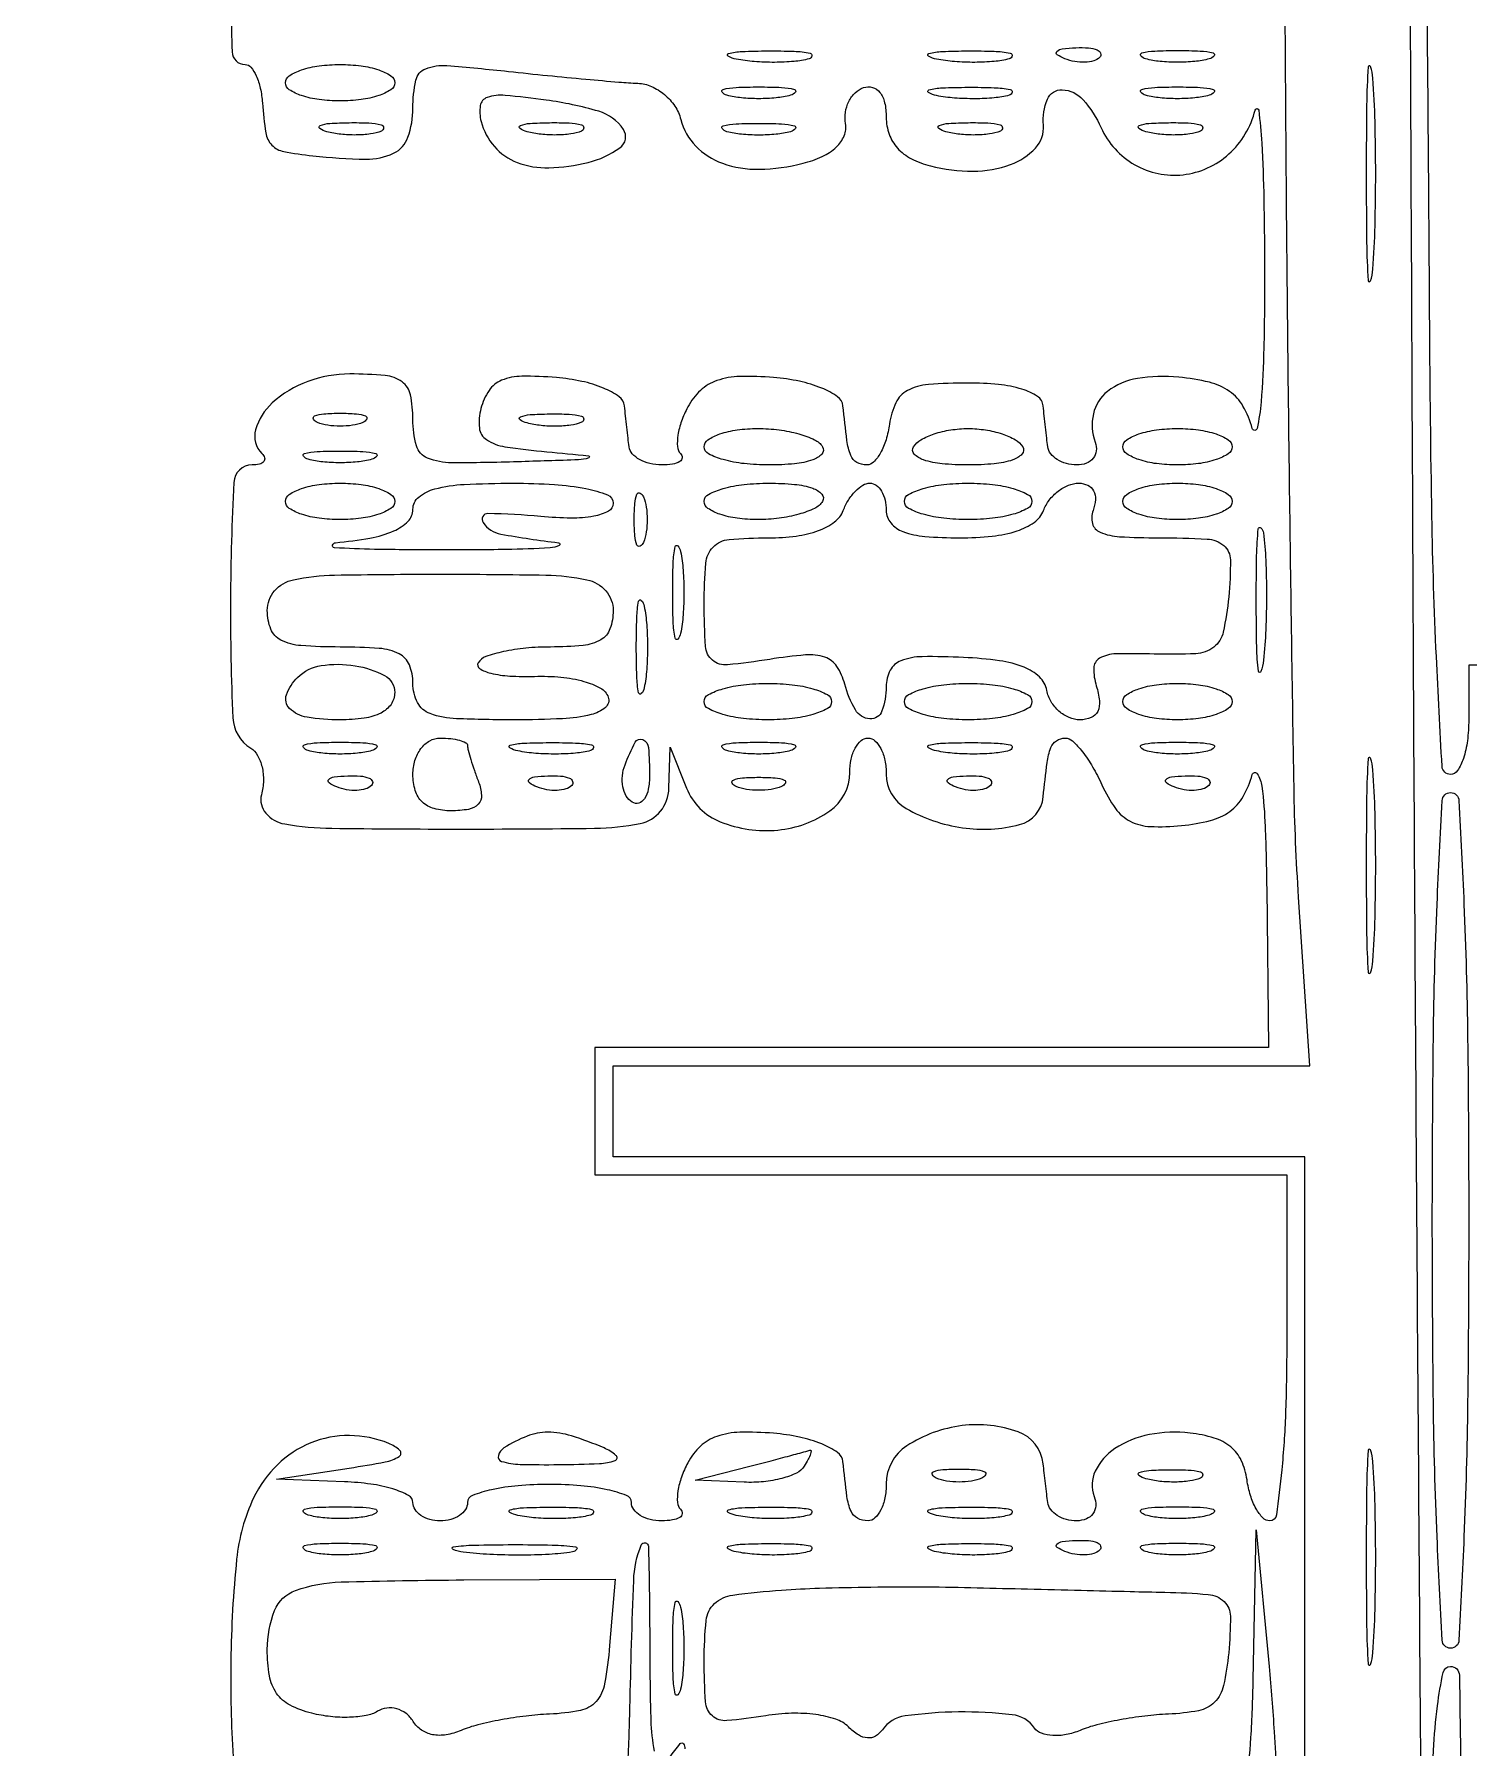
# Model space of a CAD drawing. Extents: x 23 to 255, y 40 to 184.
# Drawn here: x 89.27 to 95.94, y 153.93 to 161.9 of the extents above; entities that cross this region are included whole.
import ezdxf

# ---------------------------------------------------------------- set-up
doc = ezdxf.new("R2010")
doc.units = 0
doc.header["$MEASUREMENT"] = 0

msp = doc.modelspace()

# ---------------------------------------------------------------- linework, layer by layer
for points in [[(207.919475, 175.632891, 0.000007), (191.762556, 175.634099, 0.00002), (173.0434, 175.634494, 0.000013), (151.49745, 175.633531)], [(95.643508, 167.978635, 0.00017), (95.659018, 163.3626, 0.000318), (95.676122, 159.418744, 0.000529), (95.69618, 156.092772, 0.000016), (95.717608, 153.083264, 0.196413), (95.732124, 153.04845, 0.641779), (95.746171, 153.05363, 0.004811), (95.756896, 153.214081, 0.009203), (95.764698, 153.41547, 0.005078), (95.7672, 153.6618, -0.011204), (95.772985, 153.91992, -0.021225), (95.791109, 154.1271, -0.017994), (95.817012, 154.282005, -0.356306), (95.8518, 154.3104, -0.409513), (95.892934, 154.269922, -0.000396), (95.914943, 152.8299, -0.002658), (95.93147, 151.028671, -0.000965), (95.9364, 148.473), (95.9364, 142.6356)], [(97.000449, 162.724679, -0.001872), (97.016309, 161.473232), (97.038718, 158.9634), (96.487559, 158.9634), (95.9364, 158.9634), (95.9364, 158.7096, -0.031626), (95.930244, 158.612373, -0.048861), (95.911549, 158.530354, -0.06271), (95.884309, 158.473529, -0.254951), (95.8518, 158.4558, -0.397642), (95.812475, 158.492949, -0.002674), (95.786129, 159.00347, -0.007202), (95.765353, 159.65639, -0.002891), (95.754969, 160.54965, 0.00077), (95.746477, 161.700108, 0.000177), (95.72845, 163.643763, 0.000183)], [(95.175, 152.1531), (95.175, 156.6792), (93.5676, 156.6792), (91.9602, 156.6792), (91.9602, 156.8907), (91.9602, 157.1022), (93.579191, 157.1022), (95.198182, 157.1022), (95.145853, 157.88475, -0.012516), (95.124487, 158.396341, -0.000962), (95.104128, 159.773181, -0.001318), (95.08733, 161.415864, -0.001005), (95.077295, 163.21455)], [(90.185142, 162.217871, 0.011311), (90.188941, 161.814524, 0.40486), (90.250197, 161.7552, -0.226399), (90.276715, 161.742544, -0.064874), (90.301186, 161.702689, -0.051404), (90.320234, 161.644894, -0.035129), (90.330259, 161.576437, 0.018956), (90.346044, 161.437463, 0.153715), (90.373926, 161.380621, 0.157129), (90.429067, 161.350641, 0.020059), (90.5643, 161.33073, 0.021359), (90.810382, 161.315118, 0.116599), (90.939893, 161.342926, 0.200028), (91.006658, 161.417187, 0.084563), (91.0296, 161.551865, -0.051344), (91.042971, 161.681732, -0.254697), (91.088854, 161.735767, -0.112202), (91.187119, 161.750072, -0.00741), (91.47375, 161.723126, 0.002098), (91.655318, 161.704108, 0.002222), (91.833598, 161.686992, 0.002118), (91.987292, 161.673581, 0.010158), (92.075066, 161.668089, -0.093234), (92.138304, 161.653409, -0.071935), (92.198495, 161.615869, -0.070611), (92.246585, 161.561974, -0.083133), (92.27455, 161.499631, 0.128679), (92.343991, 161.375989, 0.115279), (92.467787, 161.296014, 0.092158), (92.638793, 161.268377, 0.055642), (92.842821, 161.296034, 0.046946), (92.931838, 161.327496, 0.07993), (92.997132, 161.371504, 0.104748), (93.033855, 161.424107, 0.144419), (93.040365, 161.481025, -0.080029), (93.039671, 161.53337, -0.079144), (93.055422, 161.583503, -0.084058), (93.084787, 161.62377, -0.109586), (93.12345, 161.647723, -0.154578), (93.165461, 161.648969, -0.161038), (93.199721, 161.62571, -0.11088), (93.221951, 161.57777, -0.053381), (93.2292, 161.510062, 0.085358), (93.242695, 161.431586, 0.099488), (93.281468, 161.366746, 0.089858), (93.345946, 161.31729, 0.057355), (93.434594, 161.283873, 0.061857), (93.632148, 161.259581, 0.086658), (93.806898, 161.290315, 0.119588), (93.9228, 161.367085, 0.210674), (93.95962, 161.473726, -0.119068), (93.978273, 161.593738, -0.316439), (94.047652, 161.637879, -0.203908), (94.1438, 161.591601, -0.073223), (94.228009, 161.461291, 0.156268), (94.384084, 161.289518, 0.160821), (94.608989, 161.24292, 0.156849), (94.821576, 161.339331, 0.148332), (94.9439, 161.5437, -0.830487), (94.960224, 161.542717, -0.016819), (94.97416, 161.389834, -0.009675), (94.984084, 161.128262, -0.004272), (94.987553, 160.7823, -0.005801), (94.984078, 160.438791, -0.014333), (94.971391, 160.187192, -0.036373), (94.952503, 160.06369, -0.779301), (94.930592, 160.0632, 0.06236), (94.887219, 160.167614, 0.111222), (94.824812, 160.235987, 0.093555), (94.731098, 160.278163, 0.03502), (94.588347, 160.302126, 0.063814), (94.396537, 160.296149, 0.126514), (94.257924, 160.235855, 0.173502), (94.191777, 160.131563, 0.14422), (94.200334, 159.99975, -0.113763), (94.205384, 159.95947, -0.145521), (94.191208, 159.925064, -0.133862), (94.159313, 159.902061, -0.089908), (94.114845, 159.894, -0.065227), (94.066559, 159.900326, -0.075105), (94.023991, 159.918851, -0.086405), (93.993492, 159.946298, -0.136152), (93.980025, 159.9786, -0.002297), (93.975219, 160.018537, -0.001128), (93.96945, 160.069413, -0.001119), (93.963694, 160.122291, -0.001628), (93.958875, 160.16895, 0.22754), (93.932147, 160.212826, 0.070609), (93.860197, 160.24628, 0.049393), (93.751291, 160.26785, 0.024211), (93.6099, 160.2747, 0.019116), (93.425154, 160.267634, 0.101285), (93.32832, 160.239963, 0.164128), (93.274111, 160.183522, 0.074836), (93.244466, 160.08435, -0.038382), (93.228338, 160.011479, -0.053191), (93.20225, 159.949915, -0.065793), (93.170844, 159.907601, -0.202946), (93.138716, 159.894, -0.129874), (93.092989, 159.906081, -0.16966), (93.06473, 159.938427, -0.063554), (93.046752, 160.007389, -0.007102), (93.028275, 160.16895, 0.221031), (93.003109, 160.211438, 0.053332), (92.929251, 160.251255, 0.044777), (92.826141, 160.282967, 0.031484), (92.705983, 160.300627, 0.026604), (92.548995, 160.305305, 0.07697), (92.442259, 160.286208, 0.10557), (92.366119, 160.24046, 0.082184), (92.30711, 160.1637, 0.036729), (92.277679, 160.097436, 0.047492), (92.261248, 160.032992, 0.055595), (92.258903, 159.979284, 0.181446), (92.273377, 159.947423, -0.222224), (92.280661, 159.927346, -0.237774), (92.269688, 159.909693, -0.101051), (92.236375, 159.897671, -0.036245), (92.1858, 159.894, -0.057329), (92.131091, 159.900293, -0.070116), (92.083112, 159.918851, -0.08358), (92.048901, 159.946282, -0.152114), (92.034225, 159.9786, -0.002297), (92.029419, 160.018537, -0.001128), (92.02365, 160.069413, -0.001119), (92.017894, 160.122291, -0.001628), (92.013075, 160.16895, 0.218744), (91.988178, 160.211405, 0.054221), (91.915654, 160.251156, 0.045393), (91.814315, 160.282762, 0.03206), (91.696281, 160.300299, 0.022787), (91.535902, 160.30637, 0.095592), (91.441759, 160.28745, 0.148162), (91.383501, 160.240037, 0.084629), (91.345807, 160.15667, 0.087667), (91.338477, 160.066257, 0.227708), (91.37131, 160.011704, 0.108684), (91.457228, 159.9789, 0.014331), (91.652026, 159.955501, -0.003057), (91.845268, 159.936698, -0.803515), (91.846405, 159.926761, -0.074179), (91.799052, 159.918004, -0.001103), (91.51605, 159.90878, -0.007481), (91.209698, 159.904058, -0.096483), (91.097917, 159.925779, -0.232913), (91.046218, 159.983683, -0.067896), (91.0296, 160.1055, 0.050525), (91.017944, 160.220556, 0.188131), (90.979138, 160.280589, 0.135166), (90.900656, 160.309802, 0.02191), (90.736477, 160.317, 0.088336), (90.54112, 160.282215, 0.095918), (90.376032, 160.182429, 0.141527), (90.298729, 160.057659, 0.271086), (90.327577, 159.947423, -0.121201), (90.339851, 159.927139, -0.256938), (90.336314, 159.909693, -0.163966), (90.316488, 159.897736, -0.054473), (90.2823, 159.894, 0.399393), (90.197199, 159.813121, 0.011438), (90.181881, 159.266016, 0.012629), (90.192904, 158.71881, 0.247852), (90.27557, 158.578145, -0.128025), (90.307654, 158.544561, -0.070103), (90.32826, 158.491103, -0.06247), (90.334903, 158.426935, -0.058608), (90.32579, 158.361652, 0.246421), (90.345702, 158.275617, 0.173951), (90.433702, 158.225734, 0.039815), (90.652847, 158.205594, 0.003014), (91.24902, 158.202, 0.002896), (91.873922, 158.205619, 0.045563), (92.085751, 158.22744, 0.178268), (92.180154, 158.28487, 0.162217), (92.219362, 158.39235), (92.224725, 158.5827), (92.301236, 158.39235, 0.205091), (92.458267, 158.235746, 0.119242), (92.726206, 158.197413, 0.129572), (92.966924, 158.286094, 0.244747), (93.06, 158.464851, -0.050854), (93.066249, 158.526131, -0.070807), (93.084851, 158.577956, -0.0909), (93.112307, 158.612804, -0.182536), (93.1446, 158.625, -0.18959), (93.176905, 158.612294, -0.088693), (93.204349, 158.575771, -0.068509), (93.222963, 158.521547, -0.048508), (93.2292, 158.457412, 0.269778), (93.322111, 158.297746, 0.093331), (93.584175, 158.20779, 0.100533), (93.848846, 158.222589, 0.313115), (93.958875, 158.351209, -0.006534), (93.977205, 158.511542, -0.058092), (93.994274, 158.580409, -0.160464), (94.020297, 158.612773, -0.14484), (94.06162, 158.625, -0.19288), (94.095275, 158.611516, -0.036073), (94.140797, 158.561311, -0.033937), (94.188404, 158.491208, -0.025302), (94.231428, 158.408185, 0.046976), (94.294646, 158.298133, 0.120615), (94.363461, 158.238331, 0.10909), (94.456633, 158.21374, 0.034529), (94.601233, 158.217835, 0.038541), (94.735715, 158.241527, 0.093835), (94.826499, 158.284106, 0.107787), (94.887917, 158.352684, 0.061698), (94.930592, 158.4558, -0.648396), (94.95367, 158.459315, -0.111921), (94.974956, 158.400737, -0.021948), (94.990322, 158.213153, -0.006614), (94.997367, 157.92705), (95.0058, 157.1868), (93.4407, 157.1868), (91.8756, 157.1868), (91.8756, 156.8907), (91.8756, 156.5946), (93.483, 156.5946), (95.0904, 156.5946), (95.0904, 155.7909, -0.009188), (95.084737, 155.482748, -0.015221), (95.067277, 155.223287, -0.008946), (95.043067, 155.014653, -0.375656), (95.011684, 154.9872, -0.202946), (94.979556, 155.000801, -0.065793), (94.94815, 155.043115, -0.053191), (94.922062, 155.104679, -0.038382), (94.905934, 155.17755, 0.07279), (94.879563, 155.267095, 0.113274), (94.830607, 155.330525, 0.098513), (94.753377, 155.371868, 0.045267), (94.641134, 155.395163, 0.076482), (94.45257, 155.387899, 0.098588), (94.292433, 155.322503, 0.133656), (94.200815, 155.218213, 0.208307), (94.195595, 155.100546, -0.101892), (94.202767, 155.057024, -0.145835), (94.190193, 155.020241, -0.142867), (94.159263, 154.995838, -0.096335), (94.114845, 154.9872, -0.065227), (94.066559, 154.993526, -0.075105), (94.023991, 155.012051, -0.086405), (93.993492, 155.039498, -0.136152), (93.980025, 155.0718, -0.001275), (93.975215, 155.111092, -0.000678), (93.96945, 155.159766, -0.000675), (93.963692, 155.209527, -0.001049), (93.958875, 155.252459, 0.285062), (93.843069, 155.40013, 0.119966), (93.581815, 155.4294, 0.11237), (93.32502, 155.335366, 0.25427), (93.2292, 155.159126, -0.047238), (93.22297, 155.093325, -0.06722), (93.204349, 155.037703, -0.087371), (93.176912, 155.000198, -0.193594), (93.1446, 154.9872, -0.119423), (93.095509, 154.999095, -0.175549), (93.065614, 155.031327, -0.067722), (93.046944, 155.10012, -0.007524), (93.028275, 155.26215, 0.221031), (93.003109, 155.304638, 0.053332), (92.929251, 155.344455, 0.044777), (92.826141, 155.376167, 0.031484), (92.705983, 155.393827, 0.026604), (92.548995, 155.398505, 0.07697), (92.442259, 155.379408, 0.10557), (92.366119, 155.33366, 0.082184), (92.30711, 155.2569, 0.036729), (92.277679, 155.190636, 0.047492), (92.261248, 155.126192, 0.055595), (92.258903, 155.072484, 0.181446), (92.273377, 155.040623, -0.222224), (92.280661, 155.020546, -0.237774), (92.269688, 155.002893, -0.101051), (92.236375, 154.990871, -0.036245), (92.1858, 154.9872, -0.05808), (92.131872, 154.993485, -0.077243), (92.086219, 155.012051, -0.096011), (92.055629, 155.039529, -0.163305), (92.0448, 155.0718, 0.31052), (92.022209, 155.104668, 0.036969), (91.932969, 155.131549, 0.033738), (91.810014, 155.150285, 0.020945), (91.6641, 155.1564, 0.020945), (91.518186, 155.150285, 0.033738), (91.395231, 155.131549, 0.036969), (91.305991, 155.104668, 0.31052), (91.2834, 155.0718, -0.148195), (91.273623, 155.039537, -0.098894), (91.246123, 155.012051, -0.082425), (91.205014, 154.993519, -0.064853), (91.1565, 154.9872, -0.064853), (91.107986, 154.993519, -0.082425), (91.066877, 155.012051, -0.098894), (91.039377, 155.039537, -0.148195), (91.0296, 155.0718, 0.279517), (91.009299, 155.105277, 0.046275), (90.936408, 155.135075, 0.039329), (90.833914, 155.157669, 0.025138), (90.71235, 155.168405), (90.3951, 155.18041), (90.7335, 155.232128, 0.009058), (90.900804, 155.260807, 0.092996), (90.965865, 155.286293, 0.494172), (90.968501, 155.314235, 0.090183), (90.917127, 155.346947, 0.095042), (90.735166, 155.383382, 0.098336), (90.554985, 155.349114, 0.097073), (90.399783, 155.247979, 0.090094), (90.28935, 155.093303, 0.084862), (90.21036, 154.809009, 0.022316), (90.183312, 154.335568, 0.018144), (90.193934, 153.890059, 0.567345)], [(94.902694, 153.754023, 0.016985), (94.924115, 153.979356, 0.010304), (94.934879, 154.24695), (94.948558, 154.9449), (95.008422, 154.3104, -0.008052), (95.032198, 154.006053, -0.003667), (95.053948, 153.607559, -0.00363)], [(92.028088, 153.834729, 0.006592), (92.038061, 154.117763, -0.00379), (92.055603, 154.709868, -0.087445), (92.090989, 154.874562, -0.813912), (92.124147, 154.868473, -0.005155), (92.130695, 154.34565, 0.006659), (92.135129, 154.060232, 0.042313), (92.151532, 153.916235, 0.239067)], [(92.222634, 153.8874, -0.013292), (92.270973, 153.951406, -0.486285), (92.286982, 153.951281, -0.215006), (92.29275, 153.9271, -0.006581)]]:
    msp.add_lwpolyline(points, format="xyb")
for points in [[(92.870636, 161.781673, -0.041951), (92.800635, 161.769499, -0.020826), (92.710568, 161.76529, -0.020511), (92.616251, 161.768684, -0.028254), (92.532236, 161.779966, -0.082665), (92.494835, 161.793828, -0.67161), (92.49651, 161.806452, -0.053901), (92.558415, 161.815703, -0.008901), (92.6793, 161.818465, -0.009782), (92.800991, 161.816698, -0.038992), (92.875095, 161.808362, -0.417468), (92.883712, 161.795488, -0.285845)], [(93.801236, 161.781673, -0.041951), (93.731235, 161.769499, -0.020826), (93.641168, 161.76529, -0.020511), (93.546851, 161.768684, -0.028254), (93.462836, 161.779966, -0.082665), (93.425435, 161.793828, -0.67161), (93.42711, 161.806452, -0.053901), (93.489015, 161.815703, -0.008901), (93.6099, 161.818465, -0.009782), (93.731591, 161.816698, -0.038992), (93.805695, 161.808362, -0.417468), (93.814312, 161.795488, -0.285845)], [(94.221487, 161.788688, -0.126455), (94.193829, 161.772339, -0.060344), (94.152772, 161.765642, -0.05415), (94.105603, 161.768808, -0.051402), (94.059338, 161.782009, -0.054073), (94.024087, 161.800752, -0.470617), (94.022628, 161.81617, -0.168741), (94.047311, 161.828126, -0.018894), (94.11045, 161.833121, -0.028489), (94.169347, 161.832191, -0.077125), (94.209954, 161.822824, -0.208169), (94.225397, 161.807203, -0.296942)], [(94.73085, 161.781483, -0.039571), (94.663401, 161.769452, -0.024357), (94.5828, 161.765524, -0.024357), (94.502199, 161.769452, -0.039571), (94.43475, 161.781483, -0.161593), (94.412827, 161.795722, -0.542911), (94.417169, 161.808808, -0.052887), (94.476882, 161.817828, -0.011065), (94.5828, 161.820173, -0.011065), (94.688718, 161.817828, -0.052887), (94.748431, 161.808808, -0.542911), (94.752773, 161.795722, -0.161593)], [(90.945, 161.6706, -0.254951), (90.927271, 161.638091, -0.06271), (90.870446, 161.610851, -0.048861), (90.788427, 161.592156, -0.031626), (90.6912, 161.586, -0.031626), (90.593973, 161.592156, -0.048861), (90.511954, 161.610851, -0.06271), (90.455129, 161.638091, -0.254951), (90.4374, 161.6706, -0.254951), (90.455129, 161.703109, -0.06271), (90.511954, 161.730349, -0.048861), (90.593973, 161.749044, -0.031626), (90.6912, 161.7552, -0.031626), (90.788427, 161.749044, -0.048861), (90.870446, 161.730349, -0.06271), (90.927271, 161.703109, -0.254951)], [(95.460099, 161.2476, 0.002911), (95.461953, 160.929113, 0.014551), (95.469226, 160.750707, 0.813012), (95.479871, 160.749254, 0.067956), (95.491171, 160.80345, 0.01099), (95.500856, 161.005652, 0.006471), (95.503988, 161.2476, 0.006471), (95.500856, 161.489548, 0.01099), (95.491171, 161.69175, 0.067956), (95.479871, 161.745946, 0.813012), (95.469226, 161.744493, 0.014551), (95.461953, 161.566087, 0.002911)], [(91.346431, 161.490143, 0.116328), (91.407976, 161.374029, 0.122279), (91.513943, 161.300213, 0.098497), (91.661766, 161.275031, 0.054623), (91.843707, 161.300072, 0.092591), (91.991874, 161.368125, 0.407608), (92.00758, 161.453712, 0.174733), (91.892862, 161.537744, 0.037738), (91.648458, 161.590041, 0.011155), (91.457523, 161.611718, 0.102903), (91.375239, 161.602268, 0.280944), (91.342739, 161.563963, 0.103267)], [(92.78505, 161.612283, -0.039571), (92.717601, 161.600252, -0.024357), (92.637, 161.596324, -0.024357), (92.556399, 161.600252, -0.039571), (92.48895, 161.612283, -0.161593), (92.467027, 161.626522, -0.542911), (92.471369, 161.639608, -0.052887), (92.531082, 161.648628, -0.011065), (92.637, 161.650973, -0.011065), (92.742918, 161.648628, -0.052887), (92.802631, 161.639608, -0.542911), (92.806973, 161.626522, -0.161593)], [(93.801236, 161.612473, -0.041951), (93.731235, 161.600299, -0.020826), (93.641168, 161.59609, -0.020511), (93.546851, 161.599484, -0.028254), (93.462836, 161.610766, -0.082665), (93.425435, 161.624628, -0.67161), (93.42711, 161.637252, -0.053901), (93.489015, 161.646503, -0.008901), (93.6099, 161.649265, -0.009782), (93.731591, 161.647498, -0.038992), (93.805695, 161.639162, -0.417468), (93.814312, 161.626288, -0.285845)], [(94.73085, 161.612283, -0.039571), (94.663401, 161.600252, -0.024357), (94.5828, 161.596324, -0.024357), (94.502199, 161.600252, -0.039571), (94.43475, 161.612283, -0.161593), (94.412827, 161.626522, -0.542911), (94.417169, 161.639608, -0.052887), (94.476882, 161.648628, -0.011065), (94.5828, 161.650973, -0.011065), (94.688718, 161.648628, -0.052887), (94.748431, 161.639608, -0.542911), (94.752773, 161.626522, -0.161593)], [(90.88316, 161.445908, -0.06278), (90.832574, 161.432501, -0.030339), (90.765649, 161.427606, -0.029507), (90.694299, 161.430937, -0.037336), (90.62936, 161.442773, -0.087174), (90.596732, 161.457691, -0.597527), (90.598216, 161.471237, -0.080377), (90.64313, 161.481472, -0.012823), (90.7335, 161.484907, -0.014395), (90.824878, 161.483405, -0.052471), (90.882155, 161.474744, -0.333666), (90.893056, 161.461035, -0.31318)], [(91.81376, 161.445908, -0.06278), (91.763174, 161.432501, -0.030339), (91.696249, 161.427606, -0.029507), (91.624899, 161.430937, -0.037336), (91.55996, 161.442773, -0.087174), (91.527332, 161.457691, -0.597527), (91.528816, 161.471237, -0.080377), (91.57373, 161.481472, -0.012823), (91.6641, 161.484907, -0.014395), (91.755478, 161.483405, -0.052471), (91.812755, 161.474744, -0.333666), (91.823656, 161.461035, -0.31318)], [(92.78505, 161.443083, -0.039571), (92.717601, 161.431052, -0.024357), (92.637, 161.427124, -0.024357), (92.556399, 161.431052, -0.039571), (92.48895, 161.443083, -0.161593), (92.467027, 161.457322, -0.542911), (92.471369, 161.470408, -0.052887), (92.531082, 161.479428, -0.011065), (92.637, 161.481773, -0.011065), (92.742918, 161.479428, -0.052887), (92.802631, 161.470408, -0.542911), (92.806973, 161.457322, -0.161593)], [(93.75956, 161.445908, -0.06278), (93.708974, 161.432501, -0.030339), (93.642049, 161.427606, -0.029507), (93.570699, 161.430937, -0.037336), (93.50576, 161.442773, -0.087174), (93.473132, 161.457691, -0.597527), (93.474616, 161.471237, -0.080377), (93.51953, 161.481472, -0.012823), (93.6099, 161.484907, -0.014395), (93.701278, 161.483405, -0.052471), (93.758555, 161.474744, -0.333666), (93.769456, 161.461035, -0.31318)], [(94.69016, 161.445908, -0.06278), (94.639574, 161.432501, -0.030339), (94.572649, 161.427606, -0.029507), (94.501299, 161.430937, -0.037336), (94.43636, 161.442773, -0.087174), (94.403732, 161.457691, -0.597527), (94.405216, 161.471237, -0.080377), (94.45013, 161.481472, -0.012823), (94.5405, 161.484907, -0.014395), (94.631878, 161.483405, -0.052471), (94.689155, 161.474744, -0.333666), (94.700056, 161.461035, -0.31318)], [(90.79695, 160.091771, -0.057986), (90.748727, 160.078545, -0.037979), (90.6912, 160.074169, -0.037979), (90.633673, 160.078545, -0.057986), (90.58545, 160.091771, -0.174857), (90.567736, 160.107615, -0.447206), (90.572892, 160.121907, -0.078554), (90.615784, 160.131803, -0.017491), (90.6912, 160.134442, -0.017491), (90.766616, 160.131803, -0.078554), (90.809508, 160.121907, -0.447206), (90.814664, 160.107615, -0.174857)], [(91.81376, 160.092308, -0.06278), (91.763174, 160.078901, -0.030339), (91.696249, 160.074006, -0.029507), (91.624899, 160.077337, -0.037336), (91.55996, 160.089173, -0.087174), (91.527332, 160.104091, -0.597527), (91.528816, 160.117637, -0.080377), (91.57373, 160.127872, -0.012823), (91.6641, 160.131307, -0.014395), (91.755478, 160.129805, -0.052471), (91.812755, 160.121144, -0.333666), (91.823656, 160.107435, -0.31318)], [(92.9331, 159.9786, -0.336396), (92.929881, 159.94497, -0.125298), (92.88756, 159.91742, -0.059005), (92.80335, 159.899481, -0.023007), (92.684293, 159.894, -0.02657), (92.568919, 159.900135, -0.04194), (92.471646, 159.918851, -0.051215), (92.40304, 159.945956, -0.280045), (92.3832, 159.9786, -0.251914), (92.400681, 160.011095, -0.064068), (92.456287, 160.038349, -0.049716), (92.536697, 160.057041, -0.032276), (92.632007, 160.0632, -0.031397), (92.731085, 160.056972, -0.037109), (92.823086, 160.038349, -0.040338), (92.89637, 160.01122, -0.146547)], [(93.8637, 159.9786, -0.340586), (93.86022, 159.944916, -0.123006), (93.816934, 159.917383, -0.057972), (93.731178, 159.899469, -0.022534), (93.6099, 159.894, -0.022534), (93.488622, 159.899469, -0.057972), (93.402866, 159.917383, -0.123006), (93.35958, 159.944916, -0.340586), (93.3561, 159.9786, -0.128561), (93.390212, 160.011119, -0.04604), (93.452222, 160.038349, -0.041947), (93.528931, 160.056951, -0.038534), (93.6099, 160.0632, -0.038534), (93.690869, 160.056951, -0.041947), (93.767578, 160.038349, -0.04604), (93.829588, 160.011119, -0.128561)], [(94.8366, 159.9786, -0.254951), (94.818871, 159.946091, -0.06271), (94.762046, 159.918851, -0.048861), (94.680027, 159.900156, -0.031626), (94.5828, 159.894, -0.031626), (94.485573, 159.900156, -0.048861), (94.403554, 159.918851, -0.06271), (94.346729, 159.946091, -0.254951), (94.329, 159.9786, -0.254951), (94.346729, 160.011109, -0.06271), (94.403554, 160.038349, -0.048861), (94.485573, 160.057044, -0.031626), (94.5828, 160.0632, -0.031626), (94.680027, 160.057044, -0.048861), (94.762046, 160.038349, -0.06271), (94.818871, 160.011109, -0.254951)], [(90.83925, 159.920283, -0.039571), (90.771801, 159.908252, -0.024357), (90.6912, 159.904324, -0.024357), (90.610599, 159.908252, -0.039571), (90.54315, 159.920283, -0.161593), (90.521227, 159.934522, -0.542911), (90.525569, 159.947608, -0.052887), (90.585282, 159.956628, -0.011065), (90.6912, 159.958973, -0.011065), (90.797118, 159.956628, -0.052887), (90.856831, 159.947608, -0.542911), (90.861173, 159.934522, -0.161593)], [(90.945, 159.7248, -0.254951), (90.927271, 159.692291, -0.06271), (90.870446, 159.665051, -0.048861), (90.788427, 159.646356, -0.031626), (90.6912, 159.6402, -0.031626), (90.593973, 159.646356, -0.048861), (90.511954, 159.665051, -0.06271), (90.455129, 159.692291, -0.254951), (90.4374, 159.7248, -0.254951), (90.455129, 159.757309, -0.06271), (90.511954, 159.784549, -0.048861), (90.593973, 159.803244, -0.031626), (90.6912, 159.8094, -0.031626), (90.788427, 159.803244, -0.048861), (90.870446, 159.784549, -0.06271), (90.927271, 159.757309, -0.254951)], [(91.9602, 159.715914, -0.280001), (91.937869, 159.679164, -0.074649), (91.870244, 159.656021, -0.047964), (91.764534, 159.647029, -0.021023), (91.624005, 159.654489, 0.01918), (91.37829, 159.668442, 0.607828), (91.355633, 159.626656, 0.201771), (91.438305, 159.572829, 0.015496), (91.7064, 159.532871, -0.735425), (91.708738, 159.520418, -0.107222), (91.667008, 159.508663, -0.011935), (91.463643, 159.501121, -0.003667), (91.1565, 159.499319, -0.0034), (90.851708, 159.501839, -0.013487), (90.66463, 159.509709, -0.467221), (90.656298, 159.521195, -0.318791), (90.67005, 159.532945, 0.021754), (90.829939, 159.554389, 0.05727), (90.940524, 159.587539, 0.093588), (91.006402, 159.631867, 0.200595), (91.0296, 159.687364, -0.225221), (91.056844, 159.74478, -0.107462), (91.131391, 159.782703, -0.051654), (91.267315, 159.803702, -0.012516), (91.4949, 159.8094, -0.015812), (91.6868, 159.80333, -0.033772), (91.833782, 159.784001, -0.042728), (91.93345, 159.754943, -0.309805)], [(92.100829, 159.53445, -0.174857), (92.084985, 159.516736, -0.447206), (92.070693, 159.521892, -0.078554), (92.060797, 159.564784, -0.017491), (92.058158, 159.6402, -0.017491), (92.060797, 159.715616, -0.078554), (92.070693, 159.758508, -0.447206), (92.084985, 159.763664, -0.174857), (92.100829, 159.74595, -0.057986), (92.114055, 159.697727, -0.037979), (92.118431, 159.6402, -0.037979), (92.114055, 159.582673, -0.057986)], [(92.9331, 159.7248, -0.146547), (92.89637, 159.69218, -0.040338), (92.823086, 159.665051, -0.037109), (92.731085, 159.646428, -0.031397), (92.632007, 159.6402, -0.032276), (92.536697, 159.646359, -0.049716), (92.456287, 159.665051, -0.064068), (92.400681, 159.692305, -0.251914), (92.3832, 159.7248, -0.280045), (92.40304, 159.757444, -0.051215), (92.471646, 159.784549, -0.04194), (92.568919, 159.803265, -0.02657), (92.684293, 159.8094, -0.023007), (92.80335, 159.803919, -0.059005), (92.88756, 159.78598, -0.125298), (92.929881, 159.75843, -0.336396)], [(93.2292, 159.6825, 0.177345), (93.250443, 159.624491, 0.128833), (93.307193, 159.58462, 0.069159), (93.409002, 159.562055, 0.020006), (93.570255, 159.5556, 0.02532), (93.72217, 159.563298, 0.053428), (93.837496, 159.587639, 0.074685), (93.917106, 159.627465, 0.148946), (93.960006, 159.6825, -0.07261), (93.98723, 159.731013, -0.063983), (94.028236, 159.772123, -0.066863), (94.07622, 159.799938, -0.098269), (94.123896, 159.8094, -0.110721), (94.166071, 159.799945, -0.163185), (94.193231, 159.773891, -0.139599), (94.201698, 159.733225, -0.073701), (94.190394, 159.6825, 0.162899), (94.187743, 159.621537, 0.227815), (94.223448, 159.581438, 0.085071), (94.314082, 159.560639, 0.013962), (94.494509, 159.5556, -0.012571), (94.72052, 159.549917, -0.163924), (94.797595, 159.519557, -0.220394), (94.828833, 159.452639, -0.024758), (94.82081, 159.28065, -0.028528), (94.795643, 159.117619, -0.178513), (94.75133, 159.047487, -0.152963), (94.668157, 159.017087, -0.01941), (94.47494, 159.015537, 0.013706), (94.296595, 159.01614, 0.120252), (94.220889, 158.995726, 0.269174), (94.193548, 158.950339, 0.081083), (94.205691, 158.867487, -0.049883), (94.220423, 158.797562, -0.140427), (94.211996, 158.748784, -0.1845), (94.181329, 158.71988, -0.09804), (94.129404, 158.7096, -0.101306), (94.07906, 158.719906, -0.080586), (94.032101, 158.749653, -0.077895), (93.995628, 158.793861, -0.084291), (93.975653, 158.845952, 0.1537), (93.941138, 158.908686, 0.096525), (93.870089, 158.954259, 0.060728), (93.756083, 158.98417, 0.021848), (93.58875, 158.999537, 0.014902), (93.396238, 159.003021, 0.087916), (93.29749, 158.984327, 0.185934), (93.247641, 158.939703, 0.1188), (93.2292, 158.863185, -0.087658), (93.209356, 158.750864, -0.331926), (93.153272, 158.714113, -0.250357), (93.08587, 158.755576, -0.068328), (93.036499, 158.874931, 0.08153), (92.999729, 158.957607, 0.168707), (92.944384, 159.00015, 0.10134), (92.85358, 159.011015, 0.019497), (92.688232, 158.990761, -0.015609), (92.491106, 158.965058, -0.202676), (92.421945, 158.986565, -0.204239), (92.389468, 159.051068, -0.015875), (92.3832, 159.248431, -0.020027), (92.390772, 159.437414, -0.174597), (92.424921, 159.512704, -0.180147), (92.498681, 159.547683, -0.021589), (92.681955, 159.5556, 0.032025), (92.81063, 159.56385, 0.055587), (92.914538, 159.589181, 0.072248), (92.989071, 159.629361, 0.14238), (93.029406, 159.6825, -0.048303), (93.053635, 159.731043, -0.053891), (93.08599, 159.772123, -0.061199), (93.121173, 159.80021, -0.13875), (93.153651, 159.8094, -0.164455), (93.18247, 159.799658, -0.095748), (93.207008, 159.772123, -0.076852), (93.223589, 159.731036, -0.057609)], [(93.906, 159.7248, -0.277684), (93.886365, 159.69217, -0.052312), (93.819021, 159.665051, -0.042582), (93.723358, 159.646337, -0.027026), (93.6099, 159.6402, -0.027026), (93.496442, 159.646337, -0.042582), (93.400779, 159.665051, -0.052312), (93.333435, 159.69217, -0.277684), (93.3138, 159.7248, -0.277684), (93.333435, 159.75743, -0.052312), (93.400779, 159.784549, -0.042582), (93.496442, 159.803263, -0.027026), (93.6099, 159.8094, -0.027026), (93.723358, 159.803263, -0.042582), (93.819021, 159.784549, -0.052312), (93.886365, 159.75743, -0.277684)], [(94.8366, 159.7248, -0.254951), (94.818871, 159.692291, -0.06271), (94.762046, 159.665051, -0.048861), (94.680027, 159.646356, -0.031626), (94.5828, 159.6402, -0.031626), (94.485573, 159.646356, -0.048861), (94.403554, 159.665051, -0.06271), (94.346729, 159.692291, -0.254951), (94.329, 159.7248, -0.254951), (94.346729, 159.757309, -0.06271), (94.403554, 159.784549, -0.048861), (94.485573, 159.803244, -0.031626), (94.5828, 159.8094, -0.031626), (94.680027, 159.803244, -0.048861), (94.762046, 159.784549, -0.06271), (94.818871, 159.757309, -0.254951)], [(94.982941, 158.986437, -0.062969), (94.970603, 158.933681, -0.78507), (94.959224, 158.935005, -0.026082), (94.95115, 159.04749, -0.004587), (94.948961, 159.2595, -0.004873), (94.950789, 159.472226, -0.021409), (94.95846, 159.597529, -0.613017), (94.970074, 159.601993, -0.180442), (94.982259, 159.578637, -0.02012), (94.992935, 159.451175, -0.010546), (94.996476, 159.29204, -0.010474), (94.993239, 159.128519, -0.015806)], [(92.273705, 159.11145, -0.142433), (92.260275, 159.085222, -0.611425), (92.247812, 159.088846, -0.039503), (92.239247, 159.165468, -0.008087), (92.237042, 159.3018, -0.008087), (92.239247, 159.438132, -0.039503), (92.247812, 159.514754, -0.611425), (92.260275, 159.518378, -0.142433), (92.273705, 159.49215, -0.029693), (92.285119, 159.40546, -0.017887), (92.288829, 159.3018, -0.017887), (92.285119, 159.19814, -0.029693)], [(91.9602, 159.2172, -0.086932), (91.945383, 159.132621, -0.176148), (91.902662, 159.081443, -0.108772), (91.820181, 159.05504, -0.023284), (91.669093, 159.048, 0.023248), (91.55433, 159.042661, 0.030155), (91.450263, 159.026585, 0.030881), (91.368107, 159.003379, 0.171704), (91.33293, 158.975099, 0.414177), (91.33932, 158.948023, 0.079008), (91.391065, 158.926389, 0.045224), (91.479727, 158.913176, 0.022105), (91.594106, 158.911649, -0.030443), (91.717769, 158.907936, -0.045698), (91.823876, 158.888385, -0.055701), (91.902092, 158.856706, -0.186691), (91.937319, 158.81535, -0.312825), (91.924012, 158.767261, -0.114547), (91.857603, 158.733829, -0.04801), (91.724568, 158.714765, -0.011598), (91.50195, 158.7096, -0.009544), (91.231623, 158.71476, -0.076598), (91.109794, 158.738326, -0.189714), (91.051301, 158.789519, -0.119789), (91.0296, 158.8788, 0.094959), (91.013037, 158.965226, 0.184152), (90.96615, 159.016275, 0.098846), (90.873161, 159.04167, 0.017388), (90.6912, 159.048, -0.017388), (90.509239, 159.05433, -0.098846), (90.41625, 159.079725, -0.184152), (90.369363, 159.130774, -0.094959), (90.3528, 159.2172, -0.179874), (90.387006, 159.309207, -0.16431), (90.474413, 159.360797, -0.047763), (90.665791, 159.38233, -0.004147), (91.1565, 159.3864, -0.004147), (91.647209, 159.38233, -0.047763), (91.838588, 159.360797, -0.16431), (91.925994, 159.309207, -0.179874)], [(92.104505, 158.85765, -0.142433), (92.091075, 158.831422, -0.611425), (92.078612, 158.835046, -0.039503), (92.070047, 158.911668, -0.008087), (92.067842, 159.048, -0.008087), (92.070047, 159.184332, -0.039503), (92.078612, 159.260954, -0.611425), (92.091075, 159.264578, -0.142433), (92.104505, 159.23835, -0.029693), (92.115919, 159.15166, -0.017887), (92.119629, 159.048, -0.017887), (92.115919, 158.94434, -0.029693)], [(90.945, 158.8365, -0.152103), (90.927903, 158.781598, -0.12651), (90.88155, 158.741325, -0.082504), (90.803048, 158.717126, -0.033607), (90.6912, 158.7096, -0.038338), (90.537771, 158.721382, -0.159359), (90.45606, 158.76282, -0.292752), (90.442138, 158.826326, -0.108326), (90.4938, 158.907, -0.160479), (90.602404, 158.961779, -0.076123), (90.760929, 158.961296, -0.084686), (90.897873, 158.915311, -0.276183)], [(92.9754, 158.7942, -0.277684), (92.955765, 158.76157, -0.052312), (92.888421, 158.734451, -0.042582), (92.792758, 158.715737, -0.027026), (92.6793, 158.7096, -0.027026), (92.565842, 158.715737, -0.042582), (92.470179, 158.734451, -0.052312), (92.402835, 158.76157, -0.277684), (92.3832, 158.7942, -0.277684), (92.402835, 158.82683, -0.052312), (92.470179, 158.853949, -0.042582), (92.565842, 158.872663, -0.027026), (92.6793, 158.8788, -0.027026), (92.792758, 158.872663, -0.042582), (92.888421, 158.853949, -0.052312), (92.955765, 158.82683, -0.277684)], [(93.906, 158.7942, -0.277684), (93.886365, 158.76157, -0.052312), (93.819021, 158.734451, -0.042582), (93.723358, 158.715737, -0.027026), (93.6099, 158.7096, -0.027026), (93.496442, 158.715737, -0.042582), (93.400779, 158.734451, -0.052312), (93.333435, 158.76157, -0.277684), (93.3138, 158.7942, -0.277684), (93.333435, 158.82683, -0.052312), (93.400779, 158.853949, -0.042582), (93.496442, 158.872663, -0.027026), (93.6099, 158.8788, -0.027026), (93.723358, 158.872663, -0.042582), (93.819021, 158.853949, -0.052312), (93.886365, 158.82683, -0.277684)], [(94.8366, 158.7942, -0.254951), (94.818871, 158.761691, -0.06271), (94.762046, 158.734451, -0.048861), (94.680027, 158.715756, -0.031626), (94.5828, 158.7096, -0.031626), (94.485573, 158.715756, -0.048861), (94.403554, 158.734451, -0.06271), (94.346729, 158.761691, -0.254951), (94.329, 158.7942, -0.254951), (94.346729, 158.826709, -0.06271), (94.403554, 158.853949, -0.048861), (94.485573, 158.872644, -0.031626), (94.5828, 158.8788, -0.031626), (94.680027, 158.872644, -0.048861), (94.762046, 158.853949, -0.06271), (94.818871, 158.826709, -0.254951)], [(90.83925, 158.566683, -0.039571), (90.771801, 158.554652, -0.024357), (90.6912, 158.550724, -0.024357), (90.610599, 158.554652, -0.039571), (90.54315, 158.566683, -0.161593), (90.521227, 158.580922, -0.542911), (90.525569, 158.594008, -0.052887), (90.585282, 158.603028, -0.011065), (90.6912, 158.605373, -0.011065), (90.797118, 158.603028, -0.052887), (90.856831, 158.594008, -0.542911), (90.861173, 158.580922, -0.161593)], [(91.2834, 158.589619, 0.065182), (91.286148, 158.568629, 0.008575), (91.298484, 158.525322, 0.009838), (91.315089, 158.474249, 0.008099), (91.334751, 158.420419, -0.076984), (91.34807, 158.358763, -0.207384), (91.333025, 158.317535, -0.16083), (91.288552, 158.293642, -0.043546), (91.207851, 158.2866, -0.064658), (91.128456, 158.29691, -0.12593), (91.073031, 158.327826, -0.130944), (91.040607, 158.380589, -0.072786), (91.0296, 158.4558, -0.072314), (91.039064, 158.520892, -0.08892), (91.066613, 158.57565, -0.10214), (91.107791, 158.612039, -0.130775), (91.1565, 158.625, -0.026361), (91.205126, 158.622435, -0.041645), (91.246123, 158.614607, -0.050709), (91.275063, 158.603274, -0.281131)], [(91.855436, 158.566873, -0.041951), (91.785435, 158.554699, -0.020826), (91.695368, 158.55049, -0.020511), (91.601051, 158.553884, -0.028254), (91.517036, 158.565166, -0.082665), (91.479635, 158.579028, -0.67161), (91.48131, 158.591652, -0.053901), (91.543215, 158.600903, -0.008901), (91.6641, 158.603665, -0.009782), (91.785791, 158.601898, -0.038992), (91.859895, 158.593562, -0.417468), (91.868512, 158.580688, -0.285845)], [(92.1294, 158.450807, -0.045552), (92.123625, 158.387548, -0.099152), (92.105634, 158.342472, -0.177225), (92.079075, 158.322591, -0.214542), (92.048495, 158.326616, -0.126981), (92.021184, 158.355087, -0.081026), (92.005355, 158.398412, -0.072258), (92.003084, 158.449596, -0.066719), (92.015246, 158.500809, -0.027681), (92.062217, 158.605496, -0.395517), (92.097488, 158.617989, -0.275668), (92.124069, 158.580754, -0.020503)], [(92.78505, 158.566683, -0.039571), (92.717601, 158.554652, -0.024357), (92.637, 158.550724, -0.024357), (92.556399, 158.554652, -0.039571), (92.48895, 158.566683, -0.161593), (92.467027, 158.580922, -0.542911), (92.471369, 158.594008, -0.052887), (92.531082, 158.603028, -0.011065), (92.637, 158.605373, -0.011065), (92.742918, 158.603028, -0.052887), (92.802631, 158.594008, -0.542911), (92.806973, 158.580922, -0.161593)], [(93.801236, 158.566873, -0.041951), (93.731235, 158.554699, -0.020826), (93.641168, 158.55049, -0.020511), (93.546851, 158.553884, -0.028254), (93.462836, 158.565166, -0.082665), (93.425435, 158.579028, -0.67161), (93.42711, 158.591652, -0.053901), (93.489015, 158.600903, -0.008901), (93.6099, 158.603665, -0.009782), (93.731591, 158.601898, -0.038992), (93.805695, 158.593562, -0.417468), (93.814312, 158.580688, -0.285845)], [(94.73085, 158.566683, -0.039571), (94.663401, 158.554652, -0.024357), (94.5828, 158.550724, -0.024357), (94.502199, 158.554652, -0.039571), (94.43475, 158.566683, -0.161593), (94.412827, 158.580922, -0.542911), (94.417169, 158.594008, -0.052887), (94.476882, 158.603028, -0.011065), (94.5828, 158.605373, -0.011065), (94.688718, 158.603028, -0.052887), (94.748431, 158.594008, -0.542911), (94.752773, 158.580922, -0.161593)], [(95.460099, 158.0328, 0.002911), (95.461953, 157.714313, 0.014551), (95.469226, 157.535907, 0.813012), (95.479871, 157.534454, 0.067956), (95.491171, 157.58865, 0.01099), (95.500856, 157.790852, 0.006471), (95.503988, 158.0328, 0.006471), (95.500856, 158.274748, 0.01099), (95.491171, 158.47695, 0.067956), (95.479871, 158.531146, 0.813012), (95.469226, 158.529693, 0.014551), (95.461953, 158.351287, 0.002911)], [(90.837487, 158.404687, -0.126455), (90.809829, 158.388339, -0.060344), (90.768772, 158.381642, -0.05415), (90.721603, 158.384808, -0.051402), (90.675338, 158.398009, -0.054073), (90.640087, 158.416752, -0.470617), (90.638628, 158.43217, -0.168741), (90.663311, 158.444126, -0.018894), (90.72645, 158.449121, -0.028489), (90.785347, 158.448191, -0.077125), (90.825954, 158.438824, -0.208169), (90.841397, 158.423203, -0.296942)], [(91.768087, 158.404687, -0.126455), (91.740429, 158.388339, -0.060344), (91.699372, 158.381642, -0.05415), (91.652203, 158.384808, -0.051402), (91.605938, 158.398009, -0.054073), (91.570687, 158.416752, -0.470617), (91.569228, 158.43217, -0.168741), (91.593911, 158.444126, -0.018894), (91.65705, 158.449121, -0.028489), (91.715947, 158.448191, -0.077125), (91.756554, 158.438824, -0.208169), (91.771997, 158.423203, -0.296942)], [(92.74275, 158.399771, -0.057986), (92.694527, 158.386545, -0.037979), (92.637, 158.382169, -0.037979), (92.579473, 158.386545, -0.057986), (92.53125, 158.399771, -0.174857), (92.513536, 158.415615, -0.447206), (92.518692, 158.429907, -0.078554), (92.561584, 158.439803, -0.017491), (92.637, 158.442442, -0.017491), (92.712416, 158.439803, -0.078554), (92.755308, 158.429907, -0.447206), (92.760464, 158.415615, -0.174857)], [(93.713887, 158.404687, -0.126455), (93.686229, 158.388339, -0.060344), (93.645172, 158.381642, -0.05415), (93.598003, 158.384808, -0.051402), (93.551738, 158.398009, -0.054073), (93.516487, 158.416752, -0.470617), (93.515028, 158.43217, -0.168741), (93.539711, 158.444126, -0.018894), (93.60285, 158.449121, -0.028489), (93.661747, 158.448191, -0.077125), (93.702354, 158.438824, -0.208169), (93.717797, 158.423203, -0.296942)], [(94.729087, 158.404687, -0.126455), (94.701429, 158.388339, -0.060344), (94.660372, 158.381642, -0.05415), (94.613203, 158.384808, -0.051402), (94.566938, 158.398009, -0.054073), (94.531687, 158.416752, -0.470617), (94.530228, 158.43217, -0.168741), (94.554911, 158.444126, -0.018894), (94.61805, 158.449121, -0.028489), (94.676947, 158.448191, -0.077125), (94.717554, 158.438824, -0.208169), (94.732997, 158.423203, -0.296942)], [(95.9364, 156.3831, -0.00302), (95.931261, 155.532392, -0.007612), (95.91435, 154.913175, -0.003007), (95.890979, 154.432098, -0.398323), (95.8518, 154.395, -0.398323), (95.812621, 154.432098, -0.003007), (95.78925, 154.913175, -0.007612), (95.772339, 155.532392, -0.00302), (95.7672, 156.3831, -0.00302), (95.772339, 157.233808, -0.007612), (95.78925, 157.853025, -0.003007), (95.812621, 158.334102, -0.398323), (95.8518, 158.3712, -0.398323), (95.890979, 158.334102, -0.003007), (95.91435, 157.853025, -0.007612), (95.931261, 157.233808, -0.00302)], [(91.4526, 155.3256, 0.186305), (91.426869, 155.29021, 0.403834), (91.441768, 155.263407, 0.067537), (91.527493, 155.249485, 0.009584), (91.7064, 155.248242, 0.006741), (91.896262, 155.253122, 0.078024), (91.969084, 155.267498, 0.575483), (91.973314, 155.291319, 0.074211), (91.9179, 155.3256, 0.025504), (91.766048, 155.381868, 0.076113), (91.656791, 155.398597, 0.092807), (91.560173, 155.380508, 0.050936)], [(92.8485, 155.241, -0.144999), (92.812824, 155.209123, -0.045241), (92.744699, 155.184192, -0.040914), (92.659535, 155.168816, -0.035207), (92.568557, 155.166409), (92.3409, 155.176419), (92.5947, 155.241, 0.001155), (92.693837, 155.26647, 0.001653), (92.781626, 155.289551, 0.000889), (92.855817, 155.30946, 0.025431), (92.874643, 155.315591, -0.517393), (92.879973, 155.312027, -0.091176), (92.877747, 155.297808, -0.038131), (92.866795, 155.272837, -0.016006)], [(95.460099, 154.818, 0.002911), (95.461953, 154.499513, 0.014551), (95.469226, 154.321107, 0.813012), (95.479871, 154.319654, 0.067956), (95.491171, 154.37385, 0.01099), (95.500856, 154.576052, 0.006471), (95.503988, 154.818, 0.006471), (95.500856, 155.059948, 0.01099), (95.491171, 155.26215, 0.067956), (95.479871, 155.316346, 0.813012), (95.469226, 155.314893, 0.014551), (95.461953, 155.136487, 0.002911)], [(93.67335, 155.184971, -0.057986), (93.625127, 155.171745, -0.037979), (93.5676, 155.167369, -0.037979), (93.510073, 155.171745, -0.057986), (93.46185, 155.184971, -0.174857), (93.444136, 155.200815, -0.447206), (93.449292, 155.215107, -0.078554), (93.492184, 155.225003, -0.017491), (93.5676, 155.227642, -0.017491), (93.643016, 155.225003, -0.078554), (93.685908, 155.215107, -0.447206), (93.691064, 155.200815, -0.174857)], [(94.69016, 155.185508, -0.06278), (94.639574, 155.172101, -0.030339), (94.572649, 155.167206, -0.029507), (94.501299, 155.170537, -0.037336), (94.43636, 155.182373, -0.087174), (94.403732, 155.197291, -0.597527), (94.405216, 155.210837, -0.080377), (94.45013, 155.221072, -0.012823), (94.5405, 155.224507, -0.014395), (94.631878, 155.223005, -0.052471), (94.689155, 155.214344, -0.333666), (94.700056, 155.200635, -0.31318)], [(90.83925, 155.013483, -0.039571), (90.771801, 155.001452, -0.024357), (90.6912, 154.997524, -0.024357), (90.610599, 155.001452, -0.039571), (90.54315, 155.013483, -0.161593), (90.521227, 155.027722, -0.542911), (90.525569, 155.040808, -0.052887), (90.585282, 155.049828, -0.011065), (90.6912, 155.052173, -0.011065), (90.797118, 155.049828, -0.052887), (90.856831, 155.040808, -0.542911), (90.861173, 155.027722, -0.161593)], [(91.855436, 155.013673, -0.041951), (91.785435, 155.001499, -0.020826), (91.695368, 154.99729, -0.020511), (91.601051, 155.000684, -0.028254), (91.517036, 155.011966, -0.082665), (91.479635, 155.025828, -0.67161), (91.48131, 155.038452, -0.053901), (91.543215, 155.047703, -0.008901), (91.6641, 155.050465, -0.009782), (91.785791, 155.048698, -0.038992), (91.859895, 155.040362, -0.417468), (91.868512, 155.027488, -0.285845)], [(92.870636, 155.013673, -0.041951), (92.800635, 155.001499, -0.020826), (92.710568, 154.99729, -0.020511), (92.616251, 155.000684, -0.028254), (92.532236, 155.011966, -0.082665), (92.494835, 155.025828, -0.67161), (92.49651, 155.038452, -0.053901), (92.558415, 155.047703, -0.008901), (92.6793, 155.050465, -0.009782), (92.800991, 155.048698, -0.038992), (92.875095, 155.040362, -0.417468), (92.883712, 155.027488, -0.285845)], [(93.801236, 155.013673, -0.041951), (93.731235, 155.001499, -0.020826), (93.641168, 154.99729, -0.020511), (93.546851, 155.000684, -0.028254), (93.462836, 155.011966, -0.082665), (93.425435, 155.025828, -0.67161), (93.42711, 155.038452, -0.053901), (93.489015, 155.047703, -0.008901), (93.6099, 155.050465, -0.009782), (93.731591, 155.048698, -0.038992), (93.805695, 155.040362, -0.417468), (93.814312, 155.027488, -0.285845)], [(94.73085, 155.013483, -0.039571), (94.663401, 155.001452, -0.024357), (94.5828, 154.997524, -0.024357), (94.502199, 155.001452, -0.039571), (94.43475, 155.013483, -0.161593), (94.412827, 155.027722, -0.542911), (94.417169, 155.040808, -0.052887), (94.476882, 155.049828, -0.011065), (94.5828, 155.052173, -0.011065), (94.688718, 155.049828, -0.052887), (94.748431, 155.040808, -0.542911), (94.752773, 155.027722, -0.161593)], [(94.221487, 154.851487, -0.126455), (94.193829, 154.835139, -0.060344), (94.152772, 154.828442, -0.05415), (94.105603, 154.831608, -0.051402), (94.059338, 154.844809, -0.054073), (94.024087, 154.863552, -0.470617), (94.022628, 154.87897, -0.168741), (94.047311, 154.890926, -0.018894), (94.11045, 154.895921, -0.028489), (94.169347, 154.894991, -0.077125), (94.209954, 154.885624, -0.208169), (94.225397, 154.870003, -0.296942)], [(90.83925, 154.844283, -0.039571), (90.771801, 154.832252, -0.024357), (90.6912, 154.828324, -0.024357), (90.610599, 154.832252, -0.039571), (90.54315, 154.844283, -0.161593), (90.521227, 154.858522, -0.542911), (90.525569, 154.871608, -0.052887), (90.585282, 154.880628, -0.011065), (90.6912, 154.882973, -0.011065), (90.797118, 154.880628, -0.052887), (90.856831, 154.871608, -0.542911), (90.861173, 154.858522, -0.161593)], [(91.771365, 154.842151, -0.024559), (91.663039, 154.831108, -0.012695), (91.526914, 154.82742, -0.01259), (91.38647, 154.830718, -0.018638), (91.263765, 154.841288, -0.069146), (91.216157, 154.854017, -0.756877), (91.217619, 154.865719, -0.031761), (91.313243, 154.874078, -0.005499), (91.4949, 154.876385, -0.005888), (91.67728, 154.874547, -0.025342), (91.785497, 154.866685, -0.556092), (91.791015, 154.854733, -0.212532)], [(92.870636, 154.844473, -0.041951), (92.800635, 154.832299, -0.020826), (92.710568, 154.82809, -0.020511), (92.616251, 154.831484, -0.028254), (92.532236, 154.842766, -0.082665), (92.494835, 154.856628, -0.67161), (92.49651, 154.869252, -0.053901), (92.558415, 154.878503, -0.008901), (92.6793, 154.881265, -0.009782), (92.800991, 154.879498, -0.038992), (92.875095, 154.871162, -0.417468), (92.883712, 154.858288, -0.285845)], [(93.801236, 154.844473, -0.041951), (93.731235, 154.832299, -0.020826), (93.641168, 154.82809, -0.020511), (93.546851, 154.831484, -0.028254), (93.462836, 154.842766, -0.082665), (93.425435, 154.856628, -0.67161), (93.42711, 154.869252, -0.053901), (93.489015, 154.878503, -0.008901), (93.6099, 154.881265, -0.009782), (93.731591, 154.879498, -0.038992), (93.805695, 154.871162, -0.417468), (93.814312, 154.858288, -0.285845)], [(94.73085, 154.844283, -0.039571), (94.663401, 154.832252, -0.024357), (94.5828, 154.828324, -0.024357), (94.502199, 154.832252, -0.039571), (94.43475, 154.844283, -0.161593), (94.412827, 154.858522, -0.542911), (94.417169, 154.871608, -0.052887), (94.476882, 154.880628, -0.011065), (94.5828, 154.882973, -0.011065), (94.688718, 154.880628, -0.052887), (94.748431, 154.871608, -0.542911), (94.752773, 154.858522, -0.161593)], [(91.943619, 154.407135, -0.022843), (91.92067, 154.230115, -0.137265), (91.880897, 154.147236, -0.166291), (91.807919, 154.105357, -0.037732), (91.6641, 154.088602, 0.019843), (91.555456, 154.079866, 0.01567), (91.438856, 154.062094, 0.015944), (91.331517, 154.038713, 0.037444), (91.253712, 154.012824, -0.057176), (91.183641, 153.992535, -0.088947), (91.120916, 153.993151, -0.103616), (91.069117, 154.01467, -0.104626), (91.03052, 154.055111, 0.090577), (90.997578, 154.091609, 0.095548), (90.95444, 154.113272, 0.09966), (90.907874, 154.116827, 0.108197), (90.86505, 154.101774, -0.095237), (90.812739, 154.081864, -0.035912), (90.73451, 154.073859, -0.03397), (90.645882, 154.077204, -0.03508), (90.559492, 154.092547, -0.05726), (90.458519, 154.130588, -0.122643), (90.396259, 154.185059, -0.110768), (90.363092, 154.266361, -0.041698), (90.3528, 154.389562, -0.093962), (90.386968, 154.569774, -0.217473), (90.483842, 154.663292, -0.077739), (90.695823, 154.702815, -0.00622), (91.266819, 154.712363), (91.969339, 154.715371)], [(94.52471, 154.655208, -0.015887), (94.725966, 154.644808, -0.170749), (94.799342, 154.611895, -0.205244), (94.828857, 154.543249, -0.024332), (94.82081, 154.37385, -0.029873), (94.796863, 154.221439, -0.1412), (94.755187, 154.144443, -0.152742), (94.680855, 154.104701, -0.03684), (94.5405, 154.088602, 0.019843), (94.431856, 154.079866, 0.01567), (94.315256, 154.062094, 0.015944), (94.207917, 154.038713, 0.037444), (94.130112, 154.012824, -0.051191), (94.066141, 153.993471, -0.061277), (94.003391, 153.98913, -0.072165), (93.951185, 153.999571, -0.153283), (93.918612, 154.024112, 0.211563), (93.81405, 154.085784, 0.03186), (93.565183, 154.098792, 0.031984), (93.316504, 154.08, 0.207056), (93.211573, 154.015997, -0.106401), (93.179313, 153.9863, -0.155105), (93.141912, 153.977768, -0.122177), (93.099718, 153.992061, -0.053959), (93.053541, 154.029219, 0.117443), (92.995117, 154.065167, 0.046053), (92.902307, 154.086479, 0.040724), (92.789765, 154.092369, 0.032951), (92.669319, 154.080892, -0.018415), (92.48831, 154.058322, -0.207106), (92.421119, 154.080679, -0.196381), (92.38946, 154.145668, -0.016374), (92.3832, 154.336766, -0.024449), (92.392376, 154.524314, -0.185328), (92.431325, 154.60209, -0.152915), (92.51636, 154.641765, -0.015212), (92.74275, 154.665086, -0.010608), (92.918897, 154.674079, -0.00435), (93.158215, 154.679128, -0.004302), (93.415336, 154.680102, -0.005497), (93.6522, 154.676358, 0.00035), (93.88638, 154.670244, 0.000292), (94.135334, 154.664064, 0.000294), (94.363259, 154.658673, 0.0008)], [(92.273705, 154.20465, -0.142433), (92.260275, 154.178422, -0.611425), (92.247812, 154.182046, -0.039503), (92.239247, 154.258668, -0.008087), (92.237042, 154.395, -0.008087), (92.239247, 154.531332, -0.039503), (92.247812, 154.607954, -0.611425), (92.260275, 154.611578, -0.142433), (92.273705, 154.58535, -0.029693), (92.285119, 154.49866, -0.017887), (92.288829, 154.395, -0.017887), (92.285119, 154.29134, -0.029693)]]:
    msp.add_lwpolyline(points, format="xyb", close=True)

doc.saveas('drawing.dxf')
